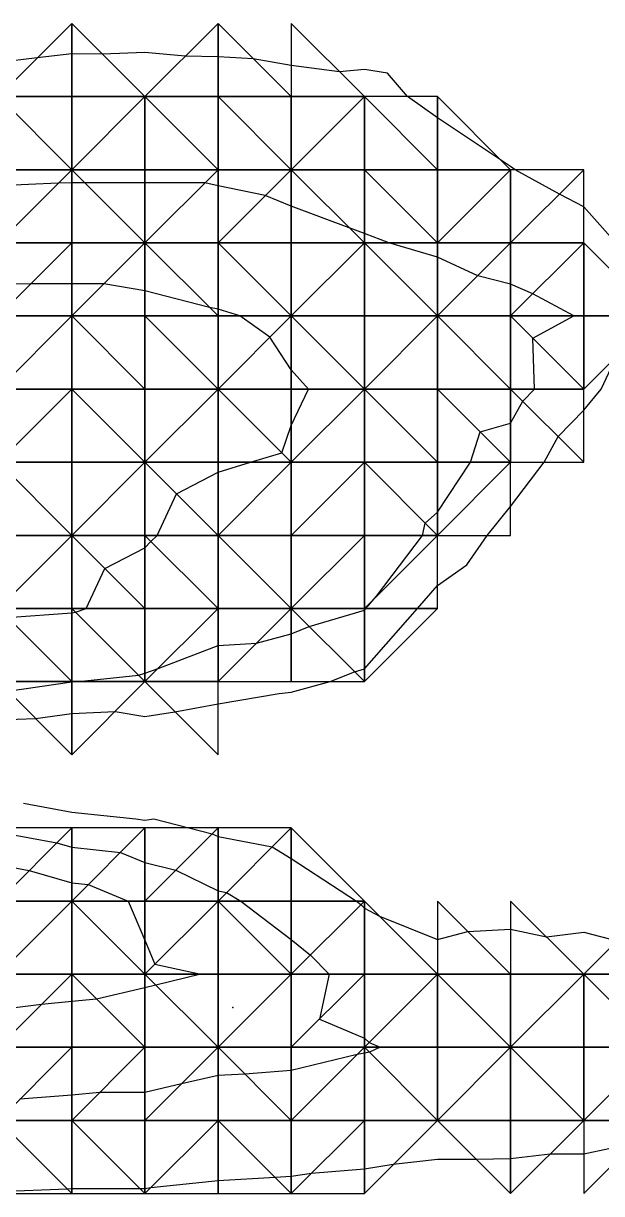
# Model space of a CAD drawing. Header units: metres. Extents: x 4732344 to 4732577, y 2266116 to 2266284.
# Drawn here: x 4732533.95 to 4732537.9, y 2266255.73 to 2266263.73 of the extents above; entities that cross this region are included whole.
import ezdxf

# ---------------------------------------------------------------- set-up
doc = ezdxf.new("R2010")
doc.units = ezdxf.units.M
doc.layers.add('TIN', color=5, linetype='Continuous')

msp = doc.modelspace()

# ---------------------------------------------------------------- linework, layer by layer
at = {"layer": 'corte', "color": 1}
for points in [[(4732533.9489, 2266258.4049, 1328.5809), (4732534.279, 2266258.342, 1328.5769), (4732534.7168, 2266258.2972, 1328.5689), (4732534.779, 2266258.2883, 1328.568), (4732534.8405, 2266258.2965, 1328.5658), (4732535.079, 2266258.235, 1328.5641), (4732535.2392, 2266258.1952, 1328.5628), (4732535.279, 2266258.1757, 1328.5632), (4732535.6486, 2266258.1046, 1328.5588), (4732535.779, 2266258.025, 1328.561), (4732536.2252, 2266257.735, 1328.5699), (4732536.2549, 2266257.7109, 1328.5708), (4732536.279, 2266257.6864, 1328.5719), (4732536.3819, 2266257.6321, 1328.5731), (4732536.779, 2266257.4718, 1328.5742), (4732536.9873, 2266257.5267, 1328.5758), (4732537.279, 2266257.5438, 1328.5826), (4732537.5243, 2266257.4897, 1328.5937), (4732537.779, 2266257.5222, 1328.6107), (4732538.0078, 2266257.4638, 1328.6332)], [(4732533.779, 2266258.2059, 1328.4909), (4732534.1767, 2266258.1327, 1328.4941), (4732534.279, 2266258.1033, 1328.4936), (4732534.6116, 2266258.0676, 1328.4876), (4732534.779, 2266257.999, 1328.4882), (4732534.9904, 2266257.9464, 1328.4865), (4732535.279, 2266257.8054, 1328.489), (4732535.338, 2266257.794, 1328.4883), (4732535.4347, 2266257.735, 1328.4899), (4732535.779, 2266257.4725, 1328.4995), (4732535.91, 2266257.366, 1328.5036), (4732536.0393, 2266257.235, 1328.5095), (4732535.972, 2266256.928, 1328.5326), (4732536.279, 2266256.7975, 1328.5339), (4732536.3111, 2266256.7671, 1328.5353), (4732536.3877, 2266256.735, 1328.5355), (4732536.3132, 2266256.7008, 1328.5398), (4732536.279, 2266256.6953, 1328.5411)], [(4732533.779, 2266257.9816, 1328.3982), (4732533.9873, 2266257.9433, 1328.4067), (4732534.279, 2266257.8594, 1328.4106)], [(4732534.279, 2266257.8594, 1328.4106), (4732534.3913, 2266257.8473, 1328.4086), (4732534.6654, 2266257.735, 1328.4095), (4732534.779, 2266257.4671, 1328.4253), (4732534.8481, 2266257.3041, 1328.4349), (4732535.1614, 2266257.235, 1328.4318), (4732534.8546, 2266257.1594, 1328.4448), (4732534.779, 2266257.1408, 1328.448), (4732534.4496, 2266257.0644, 1328.4513), (4732534.279, 2266257.0491, 1328.4459), (4732534.0719, 2266257.0279, 1328.4395), (4732533.779, 2266256.9912, 1328.4305)], [(4732536.279, 2266256.6953, 1328.5411), (4732536.2309, 2266256.6869, 1328.5429), (4732535.779, 2266256.5756, 1328.5621), (4732535.4614, 2266256.5526, 1328.5717), (4732535.279, 2266256.5421, 1328.5771), (4732535.029, 2266256.485, 1328.5874), (4732534.779, 2266256.4251, 1328.5836), (4732534.4691, 2266256.4251, 1328.5729), (4732534.279, 2266256.4081, 1328.5668), (4732533.9248, 2266256.3808, 1328.5555)], [(4732538.1205, 2266256.0765, 1328.7189), (4732537.779, 2266256.0042, 1328.7149), (4732537.5482, 2266256.0042, 1328.7084), (4732537.279, 2266255.9723, 1328.7033), (4732537.0457, 2266255.9683, 1328.697), (4732536.779, 2266255.9683, 1328.6895), (4732536.4771, 2266255.9331, 1328.6892), (4732536.279, 2266255.9017, 1328.6964)], [(4732536.279, 2266255.9017, 1328.6964), (4732535.9169, 2266255.8729, 1328.7076), (4732535.779, 2266255.8509, 1328.7126), (4732535.6694, 2266255.8446, 1328.7159), (4732535.279, 2266255.822, 1328.7206), (4732534.8193, 2266255.7753, 1328.7062), (4732534.779, 2266255.7671, 1328.705), (4732534.7469, 2266255.7671, 1328.7039), (4732534.279, 2266255.7671, 1328.6877), (4732534.2492, 2266255.7648, 1328.6868), (4732533.779, 2266255.7473, 1328.6711)]]:
    msp.add_polyline3d(points, dxfattribs=at)
at = {"layer": 'corte_centroid', "color": 2}
msp.add_point((4732535.3807, 2266257.0072, 1328.6421), dxfattribs=at)
at = {"layer": 'lleno', "color": 3}
for points in [[(4732537.9987, 2266262.235, 1328.8066), (4732537.779, 2266262.4808, 1328.8008), (4732537.6123, 2266262.5683, 1328.7954), (4732537.3102, 2266262.735, 1328.786), (4732537.279, 2266262.7558, 1328.7852), (4732537.2165, 2266262.7975, 1328.7835), (4732536.779, 2266263.0892, 1328.7719), (4732536.5731, 2266263.235, 1328.7665), (4732536.4377, 2266263.3937, 1328.7637), (4732536.279, 2266263.4202, 1328.7585), (4732536.1095, 2266263.4045, 1328.7525), (4732535.779, 2266263.4482, 1328.7416), (4732535.5201, 2266263.4939, 1328.7331), (4732535.279, 2266263.5062, 1328.7249), (4732535.054, 2266263.51, 1328.7172), (4732534.779, 2266263.535, 1328.708), (4732534.4895, 2266263.5245, 1328.6978), (4732534.279, 2266263.5281, 1328.6907), (4732534.0437, 2266263.4997, 1328.6822), (4732533.779, 2266263.4678, 1328.6728)], [(4732533.8432, 2266259.1708, 1328.9259), (4732534.279, 2266259.2328, 1328.9101), (4732534.3245, 2266259.235, 1328.9088), (4732534.7359, 2266259.2781, 1328.895), (4732534.779, 2266259.2931, 1328.8928), (4732534.8699, 2266259.3259, 1328.8879), (4732535.279, 2266259.4822, 1328.8656), (4732535.5409, 2266259.4969, 1328.8578), (4732535.779, 2266259.5611, 1328.8468), (4732535.9025, 2266259.6115, 1328.8463), (4732536.279, 2266259.723, 1328.858), (4732536.2896, 2266259.735, 1328.8583), (4732536.3623, 2266259.8183, 1328.8598), (4732536.6763, 2266260.235, 1328.8658), (4732536.6957, 2266260.3183, 1328.8655), (4732536.779, 2266260.3946, 1328.8674), (4732537.0044, 2266260.735, 1328.8762), (4732537.0716, 2266260.9424, 1328.8798), (4732537.279, 2266261.0021, 1328.8973), (4732537.3615, 2266261.1525, 1328.9027), (4732537.4409, 2266261.235, 1328.9003), (4732537.431, 2266261.583, 1328.8781), (4732537.7096, 2266261.735, 1328.8903), (4732537.431, 2266261.887, 1328.8813), (4732537.279, 2266261.9533, 1328.8762), (4732537.0543, 2266262.0103, 1328.8684), (4732536.779, 2266262.1366, 1328.8604), (4732536.4457, 2266262.235, 1328.8501), (4732536.279, 2266262.2988, 1328.8451), (4732536.1756, 2266262.3384, 1328.842), (4732535.779, 2266262.485, 1328.83), (4732535.6021, 2266262.5581, 1328.8247), (4732535.279, 2266262.6239, 1328.8143), (4732535.1881, 2266262.6441, 1328.8114), (4732534.779, 2266262.6441, 1328.7973), (4732534.3699, 2266262.6441, 1328.7831), (4732534.279, 2266262.6441, 1328.78), (4732534.1867, 2266262.6427, 1328.7768), (4732533.779, 2266262.6247, 1328.7625)], [(4732533.8409, 2266259.6731, 1328.9874), (4732534.279, 2266259.7064, 1328.9737), (4732534.3049, 2266259.7091, 1328.9728), (4732534.379, 2266259.735, 1328.969), (4732534.5063, 2266260.0077, 1328.9448), (4732534.779, 2266260.1488, 1328.927), (4732534.8207, 2266260.1933, 1328.9225), (4732534.8623, 2266260.235, 1328.9183), (4732534.9949, 2266260.5191, 1328.9042), (4732535.279, 2266260.666, 1328.9123), (4732535.5012, 2266260.735, 1328.9192), (4732535.7149, 2266260.7991, 1328.9258), (4732535.779, 2266260.985, 1328.9259), (4732535.898, 2266261.235, 1328.927), (4732535.779, 2266261.3666, 1328.9214), (4732535.6332, 2266261.5892, 1328.9142), (4732535.429, 2266261.735, 1328.9089), (4732535.279, 2266261.7819, 1328.9042), (4732535.2213, 2266261.7927, 1328.9024), (4732534.779, 2266261.9064, 1328.8884), (4732534.4985, 2266261.9545, 1328.8793), (4732534.279, 2266261.9545, 1328.8717), (4732533.9985, 2266261.9545, 1328.862), (4732533.779, 2266261.9519, 1328.8544)], [(4732533.779, 2266258.9733, 1328.8427), (4732534.0318, 2266258.9822, 1328.8356), (4732534.279, 2266259.0173, 1328.8266), (4732534.5754, 2266259.0314, 1328.818), (4732534.779, 2266258.9969, 1328.8155), (4732534.9845, 2266259.0295, 1328.8078), (4732535.279, 2266259.0836, 1328.7962), (4732535.6978, 2266259.1538, 1328.7802), (4732535.779, 2266259.1636, 1328.7774), (4732536.045, 2266259.235, 1328.7651), (4732536.2111, 2266259.3029, 1328.7606), (4732536.279, 2266259.323, 1328.7628), (4732536.6417, 2266259.735, 1328.7705), (4732536.779, 2266259.8923, 1328.7734), (4732536.9795, 2266260.0345, 1328.782), (4732537.119, 2266260.235, 1328.792), (4732537.279, 2266260.433, 1328.8039), (4732537.5083, 2266260.735, 1328.8206), (4732537.6042, 2266260.9098, 1328.8271), (4732537.779, 2266261.0914, 1328.8226), (4732537.8979, 2266261.235, 1328.8177), (4732538.0021, 2266261.4581, 1328.807)]]:
    msp.add_polyline3d(points, dxfattribs=at)
at = {"layer": 'TIN', "color": 5}
for points in [[(4732534.279, 2266263.235, 0.234), (4732534.279, 2266263.735, 0.176), (4732533.779, 2266263.235, 0.227)], [(4732534.779, 2266263.235, 0.233), (4732534.279, 2266263.735, 0.176), (4732534.279, 2266263.235, 0.234)], [(4732535.279, 2266263.735, 0.173), (4732534.779, 2266263.235, 0.233), (4732535.279, 2266263.235, 0.232)], [(4732535.779, 2266263.235, 0.229), (4732535.279, 2266263.735, 0.173), (4732535.279, 2266263.235, 0.232)], [(4732535.779, 2266263.735, 0.161), (4732535.779, 2266263.235, 0.229), (4732536.279, 2266263.235, 0.22)], [(4732534.279, 2266262.735, 0.288), (4732533.779, 2266263.235, 0.227), (4732533.779, 2266262.735, 0.285)], [(4732534.279, 2266263.235, 0.234), (4732533.779, 2266263.235, 0.227), (4732534.279, 2266262.735, 0.288)], [(4732534.279, 2266262.735, 0.288), (4732534.779, 2266263.235, 0.233), (4732534.279, 2266263.235, 0.234)], [(4732534.779, 2266262.735, 0.288), (4732534.779, 2266263.235, 0.233), (4732534.279, 2266262.735, 0.288)], [(4732534.779, 2266263.235, 0.233), (4732535.279, 2266262.735, 0.288), (4732535.279, 2266263.235, 0.232)], [(4732534.779, 2266262.735, 0.288), (4732535.279, 2266262.735, 0.288), (4732534.779, 2266263.235, 0.233)], [(4732535.279, 2266263.235, 0.232), (4732535.279, 2266262.735, 0.288), (4732535.779, 2266262.735, 0.277)], [(4732535.779, 2266262.735, 0.277), (4732535.779, 2266263.235, 0.229), (4732535.279, 2266263.235, 0.232)], [(4732536.279, 2266262.735, 0.259), (4732536.279, 2266263.235, 0.22), (4732535.779, 2266262.735, 0.277)], [(4732535.779, 2266262.735, 0.277), (4732536.279, 2266263.235, 0.22), (4732535.779, 2266263.235, 0.229)], [(4732536.779, 2266262.735, 0.234), (4732536.779, 2266263.235, 0.186), (4732536.279, 2266263.235, 0.22)], [(4732536.279, 2266263.235, 0.22), (4732536.279, 2266262.735, 0.259), (4732536.779, 2266262.735, 0.234)], [(4732537.279, 2266262.735, 0.202), (4732536.779, 2266263.235, 0.186), (4732536.779, 2266262.735, 0.234)], [(4732534.279, 2266262.735, 0.288), (4732533.779, 2266262.735, 0.285), (4732533.779, 2266262.235, 0.353)], [(4732533.779, 2266262.235, 0.353), (4732534.279, 2266262.235, 0.354), (4732534.279, 2266262.735, 0.288)], [(4732534.779, 2266262.235, 0.354), (4732534.279, 2266262.735, 0.288), (4732534.279, 2266262.235, 0.354)], [(4732534.779, 2266262.735, 0.288), (4732534.279, 2266262.735, 0.288), (4732534.779, 2266262.235, 0.354)], [(4732534.779, 2266262.235, 0.354), (4732535.279, 2266262.735, 0.288), (4732534.779, 2266262.735, 0.288)], [(4732535.279, 2266262.235, 0.342), (4732535.279, 2266262.735, 0.288), (4732534.779, 2266262.235, 0.354)], [(4732535.779, 2266262.735, 0.277), (4732535.279, 2266262.735, 0.288), (4732535.279, 2266262.235, 0.342)], [(4732535.279, 2266262.235, 0.342), (4732535.779, 2266262.235, 0.323), (4732535.779, 2266262.735, 0.277)], [(4732535.779, 2266262.235, 0.323), (4732536.279, 2266262.235, 0.306), (4732535.779, 2266262.735, 0.277)], [(4732536.279, 2266262.235, 0.306), (4732536.279, 2266262.735, 0.259), (4732535.779, 2266262.735, 0.277)], [(4732536.779, 2266262.235, 0.288), (4732536.279, 2266262.735, 0.259), (4732536.279, 2266262.235, 0.306)], [(4732536.779, 2266262.735, 0.234), (4732536.279, 2266262.735, 0.259), (4732536.779, 2266262.235, 0.288)], [(4732536.779, 2266262.235, 0.288), (4732537.279, 2266262.735, 0.202), (4732536.779, 2266262.735, 0.234)], [(4732536.779, 2266262.235, 0.288), (4732537.279, 2266262.235, 0.26), (4732537.279, 2266262.735, 0.202)], [(4732537.279, 2266262.735, 0.202), (4732537.279, 2266262.235, 0.26), (4732537.779, 2266262.735, 0.17)], [(4732537.779, 2266262.735, 0.17), (4732537.279, 2266262.235, 0.26), (4732537.779, 2266262.235, 0.229)], [(4732534.279, 2266262.235, 0.354), (4732533.779, 2266262.235, 0.353), (4732533.779, 2266261.735, 0.436)], [(4732533.779, 2266261.735, 0.436), (4732534.279, 2266261.735, 0.436), (4732534.279, 2266262.235, 0.354)], [(4732534.779, 2266262.235, 0.354), (4732534.279, 2266261.735, 0.436), (4732534.779, 2266261.735, 0.424)], [(4732534.779, 2266262.235, 0.354), (4732534.279, 2266262.235, 0.354), (4732534.279, 2266261.735, 0.436)], [(4732534.779, 2266262.235, 0.354), (4732535.279, 2266261.735, 0.406), (4732535.279, 2266262.235, 0.342)], [(4732534.779, 2266261.735, 0.424), (4732535.279, 2266261.735, 0.406), (4732534.779, 2266262.235, 0.354)], [(4732535.279, 2266262.235, 0.342), (4732535.279, 2266261.735, 0.406), (4732535.779, 2266261.735, 0.386)], [(4732535.779, 2266261.735, 0.386), (4732535.779, 2266262.235, 0.323), (4732535.279, 2266262.235, 0.342)], [(4732536.279, 2266261.735, 0.367), (4732536.279, 2266262.235, 0.306), (4732535.779, 2266261.735, 0.386)], [(4732535.779, 2266261.735, 0.386), (4732536.279, 2266262.235, 0.306), (4732535.779, 2266262.235, 0.323)], [(4732536.779, 2266261.735, 0.349), (4732536.279, 2266262.235, 0.306), (4732536.279, 2266261.735, 0.367)], [(4732536.779, 2266261.735, 0.349), (4732536.779, 2266262.235, 0.288), (4732536.279, 2266262.235, 0.306)], [(4732536.779, 2266261.735, 0.349), (4732537.279, 2266261.735, 0.331), (4732537.279, 2266262.235, 0.26)], [(4732537.279, 2266262.235, 0.26), (4732536.779, 2266262.235, 0.288), (4732536.779, 2266261.735, 0.349)], [(4732537.279, 2266261.735, 0.331), (4732537.779, 2266261.735, 0.295), (4732537.779, 2266262.235, 0.229)], [(4732537.779, 2266262.235, 0.229), (4732537.279, 2266262.235, 0.26), (4732537.279, 2266261.735, 0.331)], [(4732537.779, 2266262.235, 0.229), (4732537.779, 2266261.735, 0.295), (4732538.279, 2266261.735, 0.164)], [(4732534.279, 2266261.235, 0.449), (4732534.279, 2266261.735, 0.436), (4732533.779, 2266261.235, 0.476)], [(4732533.779, 2266261.235, 0.476), (4732534.279, 2266261.735, 0.436), (4732533.779, 2266261.735, 0.436)], [(4732534.779, 2266261.235, 0.432), (4732534.279, 2266261.735, 0.436), (4732534.279, 2266261.235, 0.449)], [(4732534.779, 2266261.735, 0.424), (4732534.279, 2266261.735, 0.436), (4732534.779, 2266261.235, 0.432)], [(4732534.779, 2266261.735, 0.424), (4732534.779, 2266261.235, 0.432), (4732535.279, 2266261.235, 0.434)], [(4732535.279, 2266261.235, 0.434), (4732535.279, 2266261.735, 0.406), (4732534.779, 2266261.735, 0.424)], [(4732535.779, 2266261.735, 0.386), (4732535.279, 2266261.235, 0.434), (4732535.779, 2266261.235, 0.405)], [(4732535.279, 2266261.735, 0.406), (4732535.279, 2266261.235, 0.434), (4732535.779, 2266261.735, 0.386)], [(4732536.279, 2266261.235, 0.384), (4732535.779, 2266261.735, 0.386), (4732535.779, 2266261.235, 0.405)], [(4732536.279, 2266261.735, 0.367), (4732535.779, 2266261.735, 0.386), (4732536.279, 2266261.235, 0.384)], [(4732536.279, 2266261.735, 0.367), (4732536.279, 2266261.235, 0.384), (4732536.779, 2266261.735, 0.349)], [(4732536.779, 2266261.735, 0.349), (4732536.279, 2266261.235, 0.384), (4732536.779, 2266261.235, 0.355)], [(4732536.779, 2266261.735, 0.349), (4732536.779, 2266261.235, 0.355), (4732537.279, 2266261.235, 0.334)], [(4732537.279, 2266261.235, 0.334), (4732537.279, 2266261.735, 0.331), (4732536.779, 2266261.735, 0.349)], [(4732537.779, 2266261.235, 0.229), (4732537.779, 2266261.735, 0.295), (4732537.279, 2266261.735, 0.331)], [(4732537.279, 2266261.735, 0.331), (4732537.279, 2266261.235, 0.334), (4732537.779, 2266261.235, 0.229)], [(4732538.279, 2266261.735, 0.164), (4732537.779, 2266261.735, 0.295), (4732537.779, 2266261.235, 0.229)], [(4732534.279, 2266261.235, 0.449), (4732533.779, 2266261.235, 0.476), (4732533.779, 2266260.735, 0.465)], [(4732534.279, 2266260.735, 0.434), (4732534.279, 2266261.235, 0.449), (4732533.779, 2266260.735, 0.465)], [(4732534.779, 2266260.735, 0.419), (4732534.779, 2266261.235, 0.432), (4732534.279, 2266261.235, 0.449)], [(4732534.779, 2266260.735, 0.419), (4732534.279, 2266261.235, 0.449), (4732534.279, 2266260.735, 0.434)], [(4732534.779, 2266261.235, 0.432), (4732534.779, 2266260.735, 0.419), (4732535.279, 2266261.235, 0.434)], [(4732535.279, 2266261.235, 0.434), (4732534.779, 2266260.735, 0.419), (4732535.279, 2266260.735, 0.404)], [(4732535.779, 2266260.735, 0.395), (4732535.279, 2266261.235, 0.434), (4732535.279, 2266260.735, 0.404)], [(4732535.779, 2266261.235, 0.405), (4732535.279, 2266261.235, 0.434), (4732535.779, 2266260.735, 0.395)], [(4732535.779, 2266261.235, 0.405), (4732535.779, 2266260.735, 0.395), (4732536.279, 2266261.235, 0.384)], [(4732535.779, 2266260.735, 0.395), (4732536.279, 2266260.735, 0.375), (4732536.279, 2266261.235, 0.384)], [(4732536.779, 2266260.735, 0.332), (4732536.779, 2266261.235, 0.355), (4732536.279, 2266261.235, 0.384)], [(4732536.279, 2266261.235, 0.384), (4732536.279, 2266260.735, 0.375), (4732536.779, 2266260.735, 0.332)], [(4732536.779, 2266261.235, 0.355), (4732537.279, 2266260.735, 0.261), (4732537.279, 2266261.235, 0.334)], [(4732536.779, 2266260.735, 0.332), (4732537.279, 2266260.735, 0.261), (4732536.779, 2266261.235, 0.355)], [(4732537.779, 2266261.235, 0.229), (4732537.279, 2266261.235, 0.334), (4732537.779, 2266260.735, 0.128)], [(4732537.279, 2266261.235, 0.334), (4732537.279, 2266260.735, 0.261), (4732537.779, 2266260.735, 0.128)], [(4732534.279, 2266260.735, 0.434), (4732533.779, 2266260.735, 0.465), (4732534.279, 2266260.235, 0.42)], [(4732534.279, 2266260.235, 0.42), (4732533.779, 2266260.735, 0.465), (4732533.779, 2266260.235, 0.454)], [(4732534.279, 2266260.235, 0.42), (4732534.779, 2266260.735, 0.419), (4732534.279, 2266260.735, 0.434)], [(4732534.779, 2266260.235, 0.405), (4732534.779, 2266260.735, 0.419), (4732534.279, 2266260.235, 0.42)], [(4732535.279, 2266260.235, 0.375), (4732534.779, 2266260.735, 0.419), (4732534.779, 2266260.235, 0.405)], [(4732535.279, 2266260.735, 0.404), (4732534.779, 2266260.735, 0.419), (4732535.279, 2266260.235, 0.375)], [(4732535.279, 2266260.235, 0.375), (4732535.779, 2266260.735, 0.395), (4732535.279, 2266260.735, 0.404)], [(4732535.779, 2266260.235, 0.37), (4732535.779, 2266260.735, 0.395), (4732535.279, 2266260.235, 0.375)], [(4732536.279, 2266260.735, 0.375), (4732535.779, 2266260.735, 0.395), (4732535.779, 2266260.235, 0.37)], [(4732535.779, 2266260.235, 0.37), (4732536.279, 2266260.235, 0.358), (4732536.279, 2266260.735, 0.375)], [(4732536.779, 2266260.235, 0.285), (4732536.279, 2266260.735, 0.375), (4732536.279, 2266260.235, 0.358)], [(4732536.779, 2266260.735, 0.332), (4732536.279, 2266260.735, 0.375), (4732536.779, 2266260.235, 0.285)], [(4732536.779, 2266260.235, 0.285), (4732537.279, 2266260.735, 0.261), (4732536.779, 2266260.735, 0.332)], [(4732536.779, 2266260.235, 0.285), (4732537.279, 2266260.235, 0.16), (4732537.279, 2266260.735, 0.261)], [(4732534.279, 2266260.235, 0.42), (4732533.779, 2266260.235, 0.454), (4732533.779, 2266259.735, 0.414)], [(4732533.779, 2266259.735, 0.414), (4732534.279, 2266259.735, 0.406), (4732534.279, 2266260.235, 0.42)], [(4732534.279, 2266260.235, 0.42), (4732534.279, 2266259.735, 0.406), (4732534.779, 2266259.735, 0.376)], [(4732534.779, 2266259.735, 0.376), (4732534.779, 2266260.235, 0.405), (4732534.279, 2266260.235, 0.42)], [(4732535.279, 2266259.735, 0.345), (4732534.779, 2266260.235, 0.405), (4732534.779, 2266259.735, 0.376)], [(4732535.279, 2266259.735, 0.345), (4732535.279, 2266260.235, 0.375), (4732534.779, 2266260.235, 0.405)], [(4732535.779, 2266260.235, 0.37), (4732535.279, 2266260.235, 0.375), (4732535.779, 2266259.735, 0.34)], [(4732535.279, 2266260.235, 0.375), (4732535.279, 2266259.735, 0.345), (4732535.779, 2266259.735, 0.34)], [(4732535.779, 2266259.735, 0.34), (4732536.279, 2266260.235, 0.358), (4732535.779, 2266260.235, 0.37)], [(4732536.279, 2266259.735, 0.303), (4732536.279, 2266260.235, 0.358), (4732535.779, 2266259.735, 0.34)], [(4732536.279, 2266259.735, 0.303), (4732536.779, 2266259.735, 0.161), (4732536.779, 2266260.235, 0.285)], [(4732536.779, 2266260.235, 0.285), (4732536.279, 2266260.235, 0.358), (4732536.279, 2266259.735, 0.303)], [(4732534.279, 2266259.235, 0.301), (4732534.279, 2266259.735, 0.406), (4732533.779, 2266259.735, 0.414)], [(4732533.779, 2266259.735, 0.414), (4732533.779, 2266259.235, 0.334), (4732534.279, 2266259.235, 0.301)], [(4732534.779, 2266259.735, 0.376), (4732534.279, 2266259.735, 0.406), (4732534.779, 2266259.235, 0.29)], [(4732534.279, 2266259.735, 0.406), (4732534.279, 2266259.235, 0.301), (4732534.779, 2266259.235, 0.29)], [(4732534.779, 2266259.235, 0.29), (4732535.279, 2266259.735, 0.345), (4732534.779, 2266259.735, 0.376)], [(4732535.279, 2266259.235, 0.256), (4732535.279, 2266259.735, 0.345), (4732534.779, 2266259.235, 0.29)], [(4732535.779, 2266259.735, 0.34), (4732535.279, 2266259.735, 0.345), (4732535.279, 2266259.235, 0.256)], [(4732535.279, 2266259.235, 0.256), (4732535.779, 2266259.235, 0.225), (4732535.779, 2266259.735, 0.34)], [(4732535.779, 2266259.735, 0.34), (4732536.279, 2266259.235, 0.178), (4732536.279, 2266259.735, 0.303)], [(4732535.779, 2266259.235, 0.225), (4732536.279, 2266259.235, 0.178), (4732535.779, 2266259.735, 0.34)], [(4732536.279, 2266259.235, 0.178), (4732536.779, 2266259.735, 0.161), (4732536.279, 2266259.735, 0.303)], [(4732534.279, 2266258.735, 0.069), (4732534.279, 2266259.235, 0.301), (4732533.779, 2266259.235, 0.334)], [(4732534.279, 2266259.235, 0.301), (4732534.279, 2266258.735, 0.069), (4732534.779, 2266259.235, 0.29)], [(4732535.279, 2266259.235, 0.256), (4732534.779, 2266259.235, 0.29), (4732535.279, 2266258.735, 0.071)], [(4732534.279, 2266257.735, -0.351), (4732534.279, 2266258.235, -0.146), (4732533.779, 2266257.735, -0.41)], [(4732533.779, 2266257.735, -0.41), (4732534.279, 2266258.235, -0.146), (4732533.779, 2266258.235, -0.187)], [(4732534.779, 2266258.235, -0.124), (4732534.279, 2266258.235, -0.146), (4732534.279, 2266257.735, -0.351)], [(4732534.779, 2266258.235, -0.124), (4732534.279, 2266257.735, -0.351), (4732534.779, 2266257.735, -0.285)], [(4732534.779, 2266257.735, -0.285), (4732535.279, 2266257.735, -0.219), (4732535.279, 2266258.235, -0.084)], [(4732535.279, 2266258.235, -0.084), (4732534.779, 2266258.235, -0.124), (4732534.779, 2266257.735, -0.285)], [(4732535.779, 2266258.235, -0.058), (4732535.279, 2266257.735, -0.219), (4732535.779, 2266257.735, -0.158)], [(4732535.779, 2266258.235, -0.058), (4732535.279, 2266258.235, -0.084), (4732535.279, 2266257.735, -0.219)], [(4732535.779, 2266257.735, -0.158), (4732536.279, 2266257.735, -0.093), (4732535.779, 2266258.235, -0.058)], [(4732534.279, 2266257.735, -0.351), (4732533.779, 2266257.735, -0.41), (4732533.779, 2266257.235, -0.339)], [(4732534.279, 2266257.235, -0.329), (4732534.279, 2266257.735, -0.351), (4732533.779, 2266257.235, -0.339)], [(4732534.779, 2266257.235, -0.313), (4732534.279, 2266257.735, -0.351), (4732534.279, 2266257.235, -0.329)], [(4732534.779, 2266257.735, -0.285), (4732534.279, 2266257.735, -0.351), (4732534.779, 2266257.235, -0.313)], [(4732534.779, 2266257.735, -0.285), (4732534.779, 2266257.235, -0.313), (4732535.279, 2266257.735, -0.219)], [(4732535.279, 2266257.735, -0.219), (4732534.779, 2266257.235, -0.313), (4732535.279, 2266257.235, -0.296)], [(4732535.779, 2266257.235, -0.238), (4732535.279, 2266257.735, -0.219), (4732535.279, 2266257.235, -0.296)], [(4732535.779, 2266257.735, -0.158), (4732535.279, 2266257.735, -0.219), (4732535.779, 2266257.235, -0.238)], [(4732535.779, 2266257.735, -0.158), (4732535.779, 2266257.235, -0.238), (4732536.279, 2266257.735, -0.093)], [(4732535.779, 2266257.235, -0.238), (4732536.279, 2266257.235, -0.165), (4732536.279, 2266257.735, -0.093)], [(4732536.279, 2266257.235, -0.165), (4732536.779, 2266257.235, -0.127), (4732536.279, 2266257.735, -0.093)], [(4732536.779, 2266257.735, -0.07), (4732536.779, 2266257.235, -0.127), (4732537.279, 2266257.235, -0.142)], [(4732537.279, 2266257.235, -0.142), (4732537.779, 2266257.235, -0.127), (4732537.279, 2266257.735, -0.074)], [(4732537.779, 2266257.235, -0.127), (4732538.279, 2266257.235, -0.116), (4732538.279, 2266257.735, -0.068)], [(4732534.279, 2266257.235, -0.329), (4732533.779, 2266257.235, -0.339), (4732533.779, 2266256.735, -0.259)], [(4732533.779, 2266256.735, -0.259), (4732534.279, 2266256.735, -0.251), (4732534.279, 2266257.235, -0.329)], [(4732534.779, 2266256.735, -0.244), (4732534.779, 2266257.235, -0.313), (4732534.279, 2266257.235, -0.329)], [(4732534.279, 2266257.235, -0.329), (4732534.279, 2266256.735, -0.251), (4732534.779, 2266256.735, -0.244)], [(4732535.279, 2266257.235, -0.296), (4732534.779, 2266257.235, -0.313), (4732535.279, 2266256.735, -0.227)], [(4732534.779, 2266257.235, -0.313), (4732534.779, 2266256.735, -0.244), (4732535.279, 2266256.735, -0.227)], [(4732535.279, 2266256.735, -0.227), (4732535.779, 2266257.235, -0.238), (4732535.279, 2266257.235, -0.296)], [(4732535.779, 2266256.735, -0.222), (4732535.779, 2266257.235, -0.238), (4732535.279, 2266256.735, -0.227)], [(4732535.779, 2266256.735, -0.222), (4732536.279, 2266256.735, -0.205), (4732536.279, 2266257.235, -0.165)], [(4732536.279, 2266257.235, -0.165), (4732535.779, 2266257.235, -0.238), (4732535.779, 2266256.735, -0.222)], [(4732536.779, 2266257.235, -0.127), (4732536.279, 2266256.735, -0.205), (4732536.779, 2266256.735, -0.182)], [(4732536.779, 2266257.235, -0.127), (4732536.279, 2266257.235, -0.165), (4732536.279, 2266256.735, -0.205)], [(4732536.779, 2266257.235, -0.127), (4732537.279, 2266256.735, -0.18), (4732537.279, 2266257.235, -0.142)], [(4732536.779, 2266256.735, -0.182), (4732537.279, 2266256.735, -0.18), (4732536.779, 2266257.235, -0.127)], [(4732537.279, 2266257.235, -0.142), (4732537.279, 2266256.735, -0.18), (4732537.779, 2266257.235, -0.127)], [(4732537.779, 2266257.235, -0.127), (4732537.279, 2266256.735, -0.18), (4732537.779, 2266256.735, -0.165)], [(4732538.279, 2266257.235, -0.116), (4732537.779, 2266257.235, -0.127), (4732538.279, 2266256.735, -0.154)], [(4732538.279, 2266256.735, -0.154), (4732537.779, 2266257.235, -0.127), (4732537.779, 2266256.735, -0.165)], [(4732534.279, 2266256.735, -0.251), (4732533.779, 2266256.735, -0.259), (4732533.779, 2266256.235, -0.179)], [(4732533.779, 2266256.235, -0.179), (4732534.279, 2266256.235, -0.173), (4732534.279, 2266256.735, -0.251)], [(4732534.279, 2266256.235, -0.173), (4732534.779, 2266256.735, -0.244), (4732534.279, 2266256.735, -0.251)], [(4732534.779, 2266256.235, -0.173), (4732534.779, 2266256.735, -0.244), (4732534.279, 2266256.235, -0.173)], [(4732534.779, 2266256.235, -0.173), (4732535.279, 2266256.235, -0.157), (4732535.279, 2266256.735, -0.227)], [(4732535.279, 2266256.735, -0.227), (4732534.779, 2266256.735, -0.244), (4732534.779, 2266256.235, -0.173)], [(4732535.279, 2266256.735, -0.227), (4732535.779, 2266256.235, -0.153), (4732535.779, 2266256.735, -0.222)], [(4732535.279, 2266256.235, -0.157), (4732535.779, 2266256.235, -0.153), (4732535.279, 2266256.735, -0.227)], [(4732536.279, 2266256.235, -0.142), (4732536.279, 2266256.735, -0.205), (4732535.779, 2266256.235, -0.153)], [(4732535.779, 2266256.235, -0.153), (4732536.279, 2266256.735, -0.205), (4732535.779, 2266256.735, -0.222)], [(4732536.279, 2266256.235, -0.142), (4732536.779, 2266256.235, -0.132), (4732536.279, 2266256.735, -0.205)], [(4732536.279, 2266256.735, -0.205), (4732536.779, 2266256.235, -0.132), (4732536.779, 2266256.735, -0.182)], [(4732536.779, 2266256.735, -0.182), (4732536.779, 2266256.235, -0.132), (4732537.279, 2266256.735, -0.18)], [(4732536.779, 2266256.235, -0.132), (4732537.279, 2266256.235, -0.131), (4732537.279, 2266256.735, -0.18)], [(4732537.779, 2266256.235, -0.124), (4732537.279, 2266256.735, -0.18), (4732537.279, 2266256.235, -0.131)], [(4732537.779, 2266256.735, -0.165), (4732537.279, 2266256.735, -0.18), (4732537.779, 2266256.235, -0.124)], [(4732538.279, 2266256.735, -0.154), (4732537.779, 2266256.235, -0.124), (4732538.279, 2266256.235, -0.113)], [(4732537.779, 2266256.735, -0.165), (4732537.779, 2266256.235, -0.124), (4732538.279, 2266256.735, -0.154)], [(4732533.779, 2266256.235, -0.179), (4732533.779, 2266255.735, -0.098), (4732534.279, 2266255.735, -0.095)], [(4732534.279, 2266255.735, -0.095), (4732534.279, 2266256.235, -0.173), (4732533.779, 2266256.235, -0.179)], [(4732534.279, 2266256.235, -0.173), (4732534.779, 2266255.735, -0.095), (4732534.779, 2266256.235, -0.173)], [(4732534.279, 2266255.735, -0.095), (4732534.779, 2266255.735, -0.095), (4732534.279, 2266256.235, -0.173)], [(4732535.279, 2266255.735, -0.088), (4732535.279, 2266256.235, -0.157), (4732534.779, 2266255.735, -0.095)], [(4732534.779, 2266255.735, -0.095), (4732535.279, 2266256.235, -0.157), (4732534.779, 2266256.235, -0.173)], [(4732535.779, 2266255.735, -0.084), (4732535.279, 2266256.235, -0.157), (4732535.279, 2266255.735, -0.088)], [(4732535.779, 2266255.735, -0.084), (4732535.779, 2266256.235, -0.153), (4732535.279, 2266256.235, -0.157)], [(4732535.779, 2266255.735, -0.084), (4732536.279, 2266255.735, -0.079), (4732536.279, 2266256.235, -0.142)], [(4732536.279, 2266256.235, -0.142), (4732535.779, 2266256.235, -0.153), (4732535.779, 2266255.735, -0.084)], [(4732536.279, 2266255.735, -0.079), (4732536.779, 2266256.235, -0.132), (4732536.279, 2266256.235, -0.142)], [(4732537.279, 2266255.735, -0.072), (4732537.279, 2266256.235, -0.131), (4732536.779, 2266256.235, -0.132)], [(4732537.279, 2266255.735, -0.072), (4732537.779, 2266256.235, -0.124), (4732537.279, 2266256.235, -0.131)], [(4732538.279, 2266256.235, -0.113), (4732537.779, 2266256.235, -0.124), (4732537.779, 2266255.735, -0.072)]]:
    msp.add_3dface(points, dxfattribs=at)

doc.saveas('drawing.dxf')
